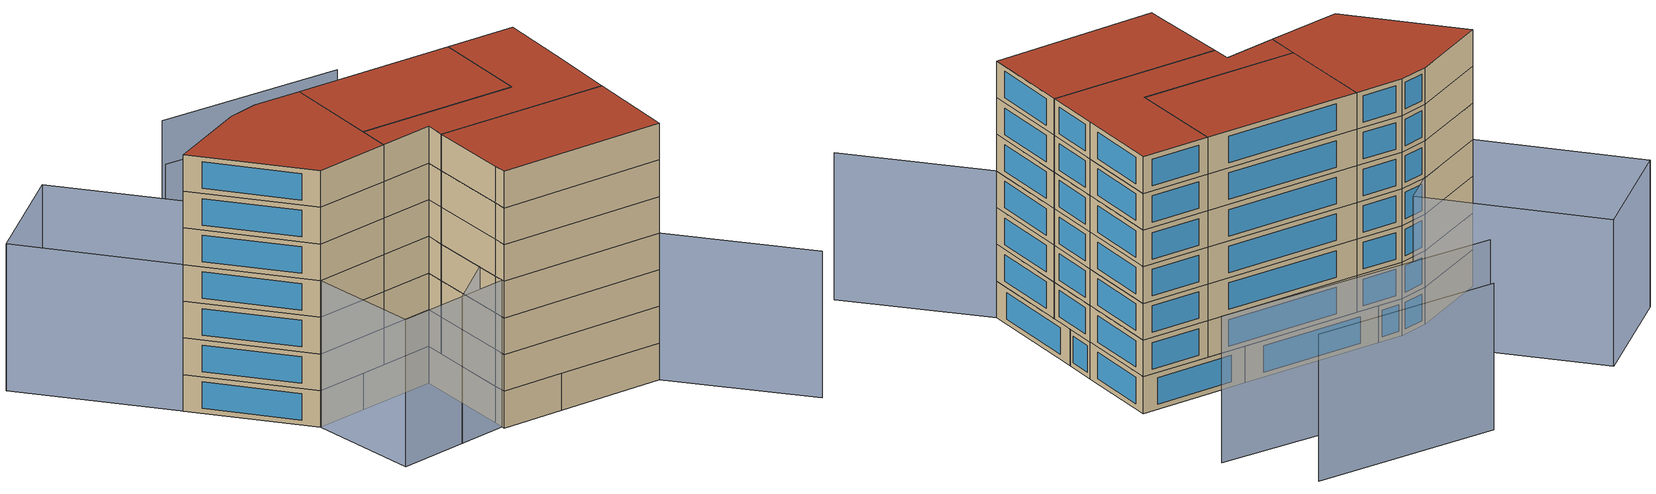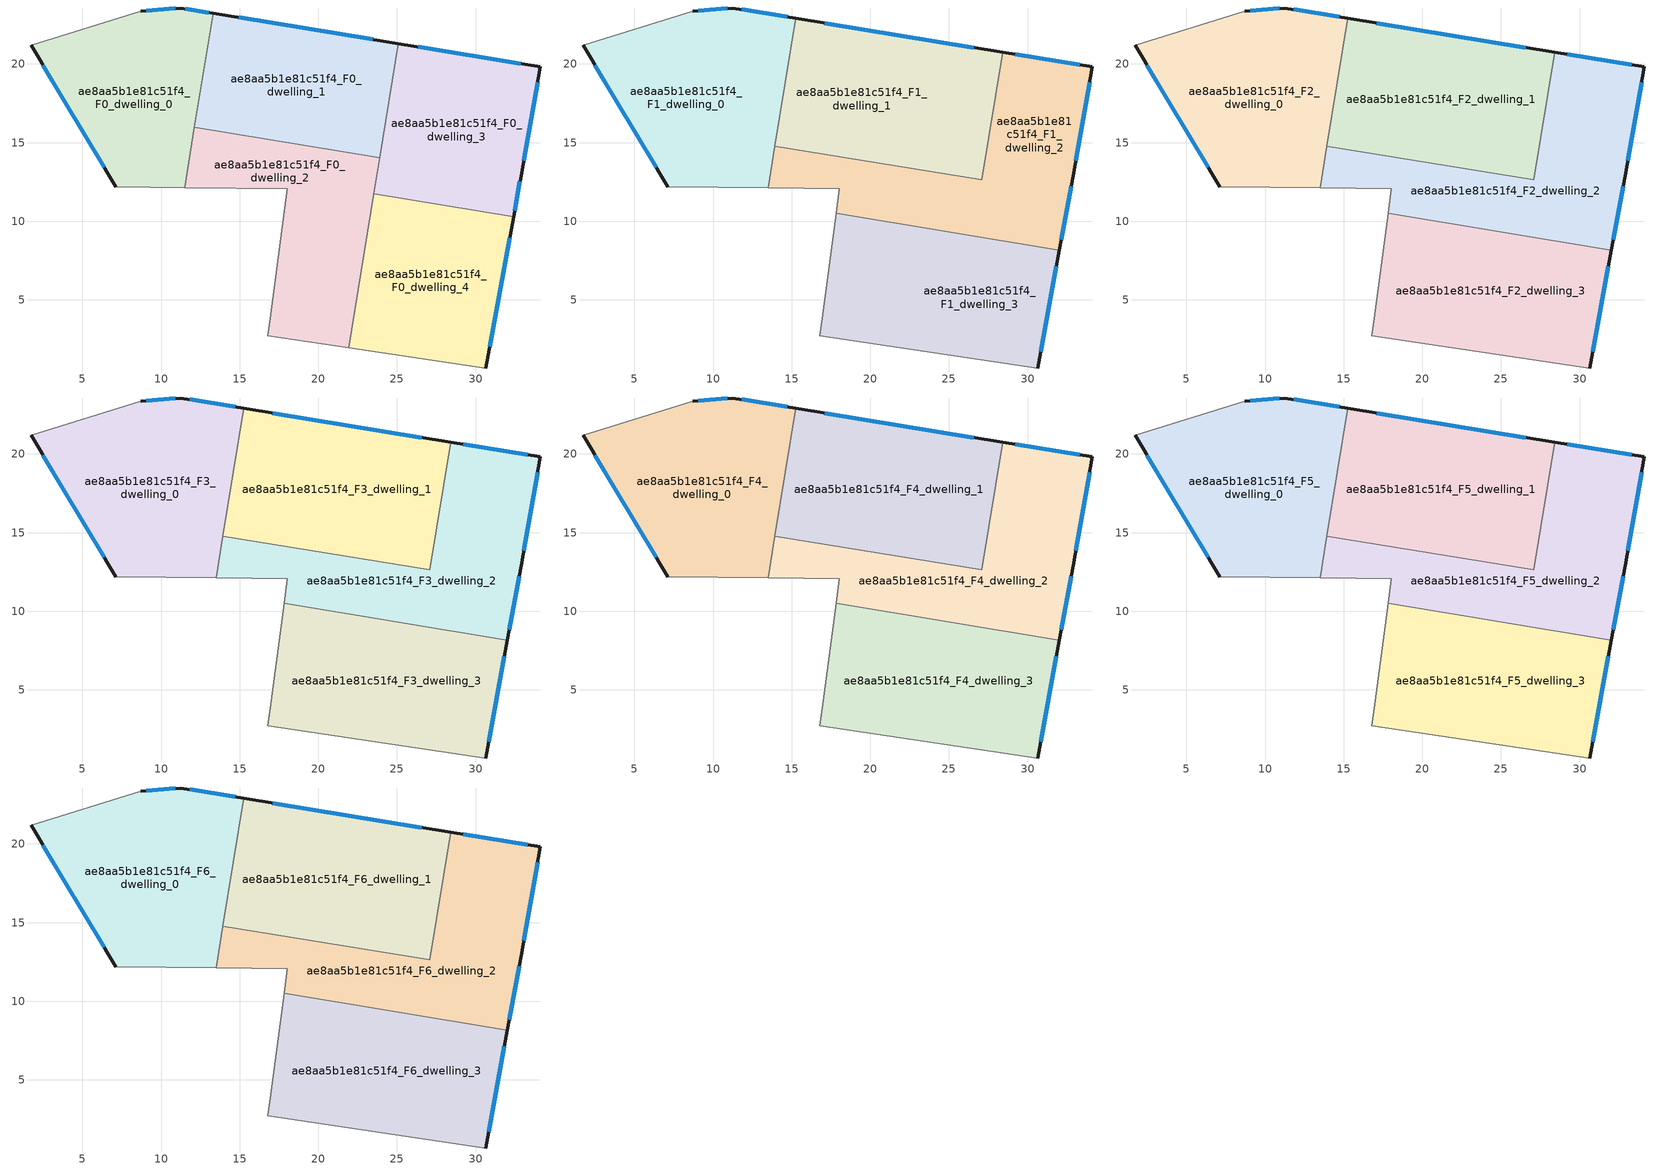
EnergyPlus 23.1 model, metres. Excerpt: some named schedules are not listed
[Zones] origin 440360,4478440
ae8aa5b1e81c51f4_F0_dwelling_0
 floor ground (EU_floor_Construction): 13.31,23.22 11.49,12.14 7.13,12.19 1.75,21.18 8.7,23.35 11.26,23.56 z0
 wall outside (EU_wall_Construction): 1.75,21.18 7.13,12.19 / 13.31,23.22 11.26,23.56 8.7,23.35 z0:3
 wall adiabatic (EU_wall_Construction): 7.13,12.19 11.49,12.14 / 8.7,23.35 1.75,21.18 z0:3
 wall to ae8aa5b1e81c51f4_F0_dwelling_1 (EU_wall_Construction): 12.12,15.97 13.31,23.22 z0:3
 wall to ae8aa5b1e81c51f4_F0_dwelling_2 (EU_wall_Construction): 11.49,12.14 12.12,15.97 z0:3
 window (EU_Window_Construction): 2.49,19.93 6.38,13.44 / 10.91,23.53 9.06,23.38 / 13.02,23.27 11.55,23.51 z0.42:2.58
ae8aa5b1e81c51f4_F0_dwelling_1
 floor ground (EU_floor_Construction): 25.09,21.29 23.9,14.04 12.12,15.97 13.31,23.22 z0
 wall outside (EU_wall_Construction): 25.09,21.29 13.31,23.22 z0:3
 wall to ae8aa5b1e81c51f4_F0_dwelling_2 (EU_wall_Construction): 12.12,15.97 23.9,14.04 z0:3
 wall to ae8aa5b1e81c51f4_F0_dwelling_3 (EU_wall_Construction): 23.9,14.04 25.09,21.29 z0:3
 window (EU_Window_Construction): 23.46,21.56 14.94,22.96 z0.42:2.58
 ceiling adiabatic (EU_roof_Construction): 23.9,14.04 25.09,21.29 15.26,22.9 14.07,15.65 z3
ae8aa5b1e81c51f4_F0_dwelling_2
 floor ground (EU_floor_Construction): 23.9,14.04 21.92,1.97 16.78,2.73 16.93,3.82 18.04,12.07 11.49,12.14 12.12,15.97 z0
 wall adiabatic (EU_wall_Construction): 11.49,12.14 18.04,12.07 16.93,3.82 16.78,2.73 21.92,1.97 z0:3
 wall to ae8aa5b1e81c51f4_F0_dwelling_4 (EU_wall_Construction): 21.92,1.97 23.53,11.75 z0:3
 wall to ae8aa5b1e81c51f4_F0_dwelling_3 (EU_wall_Construction): 23.53,11.75 23.9,14.04 z0:3
 ceiling adiabatic (EU_roof_Construction): 23.76,13.17 23.9,14.04 14.07,15.65 13.93,14.78 z3
ae8aa5b1e81c51f4_F0_dwelling_3
 floor ground (EU_floor_Construction): 34.11,19.81 32.89,12.9 32.41,10.29 23.53,11.75 25.09,21.29 z0
 wall outside (EU_wall_Construction): 32.41,10.29 32.89,12.9 34.11,19.81 25.09,21.29 z0:3
 wall to ae8aa5b1e81c51f4_F0_dwelling_4 (EU_wall_Construction): 23.53,11.75 32.41,10.29 z0:3
 window (EU_Window_Construction): 33.06,13.86 33.94,18.85 / 32.48,10.66 32.82,12.53 / 32.86,20.02 26.34,21.09 z0.42:2.58
ae8aa5b1e81c51f4_F0_dwelling_4
 floor ground (EU_floor_Construction): 32.41,10.29 30.65,0.67 21.92,1.97 23.53,11.75 z0
 wall outside (EU_wall_Construction): 30.65,0.67 32.41,10.29 z0:3
 wall adiabatic (EU_wall_Construction): 21.92,1.97 30.65,0.67 z0:3
 window (EU_Window_Construction): 30.9,2.01 32.17,8.96 z0.42:2.58
ae8aa5b1e81c51f4_F1_dwelling_0
 floor to ae8aa5b1e81c51f4_F0_dwelling_0 (EU_floor_Construction): 13.31,23.22 11.49,12.14 7.13,12.19 1.75,21.18 8.7,23.35 11.26,23.56 z3
 floor to ae8aa5b1e81c51f4_F0_dwelling_1 (EU_floor_Construction): 15.26,22.9 14.07,15.65 12.12,15.97 13.31,23.22 z3
 floor to ae8aa5b1e81c51f4_F0_dwelling_2 (EU_floor_Construction): 14.07,15.65 13.49,12.12 11.49,12.14 12.12,15.97 z3
 wall outside (EU_wall_Construction): 1.75,21.18 7.13,12.19 / 15.26,22.9 11.26,23.56 8.7,23.35 z3:6
 wall adiabatic (EU_wall_Construction): 7.13,12.19 13.49,12.12 / 8.7,23.35 1.75,21.18 z3:6
 wall to ae8aa5b1e81c51f4_F1_dwelling_1 (EU_wall_Construction): 13.93,14.78 15.26,22.9 z3:6
 wall to ae8aa5b1e81c51f4_F1_dwelling_2 (EU_wall_Construction): 13.49,12.12 13.93,14.78 z3:6
 window (EU_Window_Construction): 2.49,19.93 6.38,13.44 / 10.91,23.53 9.06,23.38 / 14.71,22.99 11.82,23.47 z3.42:5.58
ae8aa5b1e81c51f4_F1_dwelling_1
 floor to ae8aa5b1e81c51f4_F0_dwelling_3 (EU_floor_Construction): 28.41,20.75 27.08,12.62 23.76,13.17 25.09,21.29 z3
 floor adiabatic (EU_floor_Construction): 28.41,20.75 25.09,21.29 23.76,13.17 27.08,12.62 13.93,14.78 15.26,22.9 z3
 wall outside (EU_wall_Construction): 28.41,20.75 15.26,22.9 z3:6
 wall to ae8aa5b1e81c51f4_F1_dwelling_2 (EU_wall_Construction): 13.93,14.78 27.08,12.62 28.41,20.75 z3:6
 window (EU_Window_Construction): 26.59,21.05 17.09,22.6 z3.42:5.58
ae8aa5b1e81c51f4_F1_dwelling_2
 floor to ae8aa5b1e81c51f4_F0_dwelling_3 (EU_floor_Construction): 34.11,19.81 32.89,12.9 32.41,10.29 23.53,11.75 23.76,13.17 27.08,12.62 28.41,20.75 z3
 floor to ae8aa5b1e81c51f4_F0_dwelling_2 (EU_floor_Construction): 23.76,13.17 23.18,9.62 17.83,10.49 18.04,12.07 13.49,12.12 13.93,14.78 z3
 floor to ae8aa5b1e81c51f4_F0_dwelling_4 (EU_floor_Construction): 32.41,10.29 32.02,8.17 23.18,9.62 23.53,11.75 z3
 wall outside (EU_wall_Construction): 32.02,8.17 32.89,12.9 34.11,19.81 28.41,20.75 z3:6
 wall to ae8aa5b1e81c51f4_F1_dwelling_3 (EU_wall_Construction): 17.83,10.49 32.02,8.17 z3:6
 wall adiabatic (EU_wall_Construction): 13.49,12.12 18.04,12.07 17.83,10.49 z3:6
 window (EU_Window_Construction): 33.32,19.94 29.2,20.62 / 33.06,13.86 33.94,18.85 / 32.14,8.82 32.77,12.24 z3.42:5.58
ae8aa5b1e81c51f4_F1_dwelling_3
 floor to ae8aa5b1e81c51f4_F0_dwelling_2 (EU_floor_Construction): 23.18,9.62 21.92,1.97 16.78,2.73 16.93,3.82 17.83,10.49 z3
 floor to ae8aa5b1e81c51f4_F0_dwelling_4 (EU_floor_Construction): 32.02,8.17 30.65,0.67 21.92,1.97 23.18,9.62 z3
 wall outside (EU_wall_Construction): 30.65,0.67 32.02,8.17 z3:6
 wall adiabatic (EU_wall_Construction): 17.83,10.49 16.93,3.82 16.78,2.73 30.65,0.67 z3:6
 window (EU_Window_Construction): 30.84,1.71 31.83,7.13 z3.42:5.58
ae8aa5b1e81c51f4_F2_dwelling_0
 floor to ae8aa5b1e81c51f4_F1_dwelling_0 (EU_floor_Construction): 15.26,22.9 13.49,12.12 7.13,12.19 1.75,21.18 8.7,23.35 11.26,23.56 z6
 wall outside (EU_wall_Construction): 1.75,21.18 7.13,12.19 / 15.26,22.9 11.26,23.56 8.7,23.35 z6:9
 wall adiabatic (EU_wall_Construction): 7.13,12.19 13.49,12.12 / 8.7,23.35 1.75,21.18 z6:9
 wall to ae8aa5b1e81c51f4_F2_dwelling_1 (EU_wall_Construction): 13.93,14.78 15.26,22.9 z6:9
 wall to ae8aa5b1e81c51f4_F2_dwelling_2 (EU_wall_Construction): 13.49,12.12 13.93,14.78 z6:9
 window (EU_Window_Construction): 2.49,19.93 6.38,13.44 / 10.91,23.53 9.06,23.38 / 14.71,22.99 11.82,23.47 z6.42:8.58
ae8aa5b1e81c51f4_F2_dwelling_1
 floor to ae8aa5b1e81c51f4_F1_dwelling_1 (EU_floor_Construction): 28.41,20.75 27.08,12.62 13.93,14.78 15.26,22.9 z6
 wall outside (EU_wall_Construction): 28.41,20.75 15.26,22.9 z6:9
 wall to ae8aa5b1e81c51f4_F2_dwelling_2 (EU_wall_Construction): 13.93,14.78 27.08,12.62 28.41,20.75 z6:9
 window (EU_Window_Construction): 26.59,21.05 17.09,22.6 z6.42:8.58
ae8aa5b1e81c51f4_F2_dwelling_2
 floor to ae8aa5b1e81c51f4_F1_dwelling_2 (EU_floor_Construction): 34.11,19.81 32.89,12.9 32.02,8.17 17.83,10.49 18.04,12.07 13.49,12.12 13.93,14.78 27.08,12.62 28.41,20.75 z6
 wall outside (EU_wall_Construction): 32.02,8.17 32.89,12.9 34.11,19.81 28.41,20.75 z6:9
 wall to ae8aa5b1e81c51f4_F2_dwelling_3 (EU_wall_Construction): 17.83,10.49 32.02,8.17 z6:9
 wall adiabatic (EU_wall_Construction): 13.49,12.12 18.04,12.07 17.83,10.49 z6:9
 window (EU_Window_Construction): 33.32,19.94 29.2,20.62 / 33.06,13.86 33.94,18.85 / 32.14,8.82 32.77,12.24 z6.42:8.58
ae8aa5b1e81c51f4_F2_dwelling_3
 floor to ae8aa5b1e81c51f4_F1_dwelling_3 (EU_floor_Construction): 32.02,8.17 30.65,0.67 16.78,2.73 16.93,3.82 17.83,10.49 z6
 wall outside (EU_wall_Construction): 30.65,0.67 32.02,8.17 z6:9
 wall adiabatic (EU_wall_Construction): 17.83,10.49 16.93,3.82 16.78,2.73 30.65,0.67 z6:9
 window (EU_Window_Construction): 30.84,1.71 31.83,7.13 z6.42:8.58
ae8aa5b1e81c51f4_F3_dwelling_0
 floor to ae8aa5b1e81c51f4_F2_dwelling_0 (EU_floor_Construction): 15.26,22.9 13.49,12.12 7.13,12.19 1.75,21.18 8.7,23.35 11.26,23.56 z9
 wall outside (EU_wall_Construction): 1.75,21.18 7.13,12.19 / 15.26,22.9 11.26,23.56 8.7,23.35 z9:12
 wall adiabatic (EU_wall_Construction): 7.13,12.19 13.49,12.12 / 8.7,23.35 1.75,21.18 z9:12
 wall to ae8aa5b1e81c51f4_F3_dwelling_1 (EU_wall_Construction): 13.93,14.78 15.26,22.9 z9:12
 wall to ae8aa5b1e81c51f4_F3_dwelling_2 (EU_wall_Construction): 13.49,12.12 13.93,14.78 z9:12
 window (EU_Window_Construction): 2.49,19.93 6.38,13.44 / 10.91,23.53 9.06,23.38 / 14.71,22.99 11.82,23.47 z9.42:11.58
ae8aa5b1e81c51f4_F3_dwelling_1
 floor to ae8aa5b1e81c51f4_F2_dwelling_1 (EU_floor_Construction): 28.41,20.75 27.08,12.62 13.93,14.78 15.26,22.9 z9
 wall outside (EU_wall_Construction): 28.41,20.75 15.26,22.9 z9:12
 wall to ae8aa5b1e81c51f4_F3_dwelling_2 (EU_wall_Construction): 13.93,14.78 27.08,12.62 28.41,20.75 z9:12
 window (EU_Window_Construction): 26.59,21.05 17.09,22.6 z9.42:11.58
ae8aa5b1e81c51f4_F3_dwelling_2
 floor to ae8aa5b1e81c51f4_F2_dwelling_2 (EU_floor_Construction): 34.11,19.81 32.89,12.9 32.02,8.17 17.83,10.49 18.04,12.07 13.49,12.12 13.93,14.78 27.08,12.62 28.41,20.75 z9
 wall outside (EU_wall_Construction): 32.02,8.17 32.89,12.9 34.11,19.81 28.41,20.75 z9:12
 wall to ae8aa5b1e81c51f4_F3_dwelling_3 (EU_wall_Construction): 17.83,10.49 32.02,8.17 z9:12
 wall adiabatic (EU_wall_Construction): 13.49,12.12 18.04,12.07 17.83,10.49 z9:12
 window (EU_Window_Construction): 33.32,19.94 29.2,20.62 / 33.06,13.86 33.94,18.85 / 32.14,8.82 32.77,12.24 z9.42:11.58
ae8aa5b1e81c51f4_F3_dwelling_3
 floor to ae8aa5b1e81c51f4_F2_dwelling_3 (EU_floor_Construction): 32.02,8.17 30.65,0.67 16.78,2.73 16.93,3.82 17.83,10.49 z9
 wall outside (EU_wall_Construction): 30.65,0.67 32.02,8.17 z9:12
 wall adiabatic (EU_wall_Construction): 17.83,10.49 16.93,3.82 16.78,2.73 30.65,0.67 z9:12
 window (EU_Window_Construction): 30.84,1.71 31.83,7.13 z9.42:11.58
ae8aa5b1e81c51f4_F4_dwelling_0
 floor to ae8aa5b1e81c51f4_F3_dwelling_0 (EU_floor_Construction): 15.26,22.9 13.49,12.12 7.13,12.19 1.75,21.18 8.7,23.35 11.26,23.56 z12
 wall outside (EU_wall_Construction): 1.75,21.18 7.13,12.19 / 15.26,22.9 11.26,23.56 8.7,23.35 z12:15
 wall adiabatic (EU_wall_Construction): 7.13,12.19 13.49,12.12 / 8.7,23.35 1.75,21.18 z12:15
 wall to ae8aa5b1e81c51f4_F4_dwelling_1 (EU_wall_Construction): 13.93,14.78 15.26,22.9 z12:15
 wall to ae8aa5b1e81c51f4_F4_dwelling_2 (EU_wall_Construction): 13.49,12.12 13.93,14.78 z12:15
 window (EU_Window_Construction): 2.49,19.93 6.38,13.44 / 10.91,23.53 9.06,23.38 / 14.71,22.99 11.82,23.47 z12.42:14.58
ae8aa5b1e81c51f4_F4_dwelling_1
 floor to ae8aa5b1e81c51f4_F3_dwelling_1 (EU_floor_Construction): 28.41,20.75 27.08,12.62 13.93,14.78 15.26,22.9 z12
 wall outside (EU_wall_Construction): 28.41,20.75 15.26,22.9 z12:15
 wall to ae8aa5b1e81c51f4_F4_dwelling_2 (EU_wall_Construction): 13.93,14.78 27.08,12.62 28.41,20.75 z12:15
 window (EU_Window_Construction): 26.59,21.05 17.09,22.6 z12.42:14.58
ae8aa5b1e81c51f4_F4_dwelling_2
 floor to ae8aa5b1e81c51f4_F3_dwelling_2 (EU_floor_Construction): 34.11,19.81 32.89,12.9 32.02,8.17 17.83,10.49 18.04,12.07 13.49,12.12 13.93,14.78 27.08,12.62 28.41,20.75 z12
 wall outside (EU_wall_Construction): 32.02,8.17 32.89,12.9 34.11,19.81 28.41,20.75 z12:15
 wall to ae8aa5b1e81c51f4_F4_dwelling_3 (EU_wall_Construction): 17.83,10.49 32.02,8.17 z12:15
 wall adiabatic (EU_wall_Construction): 13.49,12.12 18.04,12.07 17.83,10.49 z12:15
 window (EU_Window_Construction): 33.32,19.94 29.2,20.62 / 33.06,13.86 33.94,18.85 / 32.14,8.82 32.77,12.24 z12.42:14.58
ae8aa5b1e81c51f4_F4_dwelling_3
 floor to ae8aa5b1e81c51f4_F3_dwelling_3 (EU_floor_Construction): 32.02,8.17 30.65,0.67 16.78,2.73 16.93,3.82 17.83,10.49 z12
 wall outside (EU_wall_Construction): 30.65,0.67 32.02,8.17 z12:15
 wall adiabatic (EU_wall_Construction): 17.83,10.49 16.93,3.82 16.78,2.73 30.65,0.67 z12:15
 window (EU_Window_Construction): 30.84,1.71 31.83,7.13 z12.42:14.58
ae8aa5b1e81c51f4_F5_dwelling_0
 floor to ae8aa5b1e81c51f4_F4_dwelling_0 (EU_floor_Construction): 15.26,22.9 13.49,12.12 7.13,12.19 1.75,21.18 8.7,23.35 11.26,23.56 z15
 wall outside (EU_wall_Construction): 1.75,21.18 7.13,12.19 / 15.26,22.9 11.26,23.56 8.7,23.35 z15:18
 wall adiabatic (EU_wall_Construction): 7.13,12.19 13.49,12.12 / 8.7,23.35 1.75,21.18 z15:18
 wall to ae8aa5b1e81c51f4_F5_dwelling_1 (EU_wall_Construction): 13.93,14.78 15.26,22.9 z15:18
 wall to ae8aa5b1e81c51f4_F5_dwelling_2 (EU_wall_Construction): 13.49,12.12 13.93,14.78 z15:18
 window (EU_Window_Construction): 2.49,19.93 6.38,13.44 / 10.91,23.53 9.06,23.38 / 14.71,22.99 11.82,23.47 z15.42:17.58
ae8aa5b1e81c51f4_F5_dwelling_1
 floor to ae8aa5b1e81c51f4_F4_dwelling_1 (EU_floor_Construction): 28.41,20.75 27.08,12.62 13.93,14.78 15.26,22.9 z15
 wall outside (EU_wall_Construction): 28.41,20.75 15.26,22.9 z15:18
 wall to ae8aa5b1e81c51f4_F5_dwelling_2 (EU_wall_Construction): 13.93,14.78 27.08,12.62 28.41,20.75 z15:18
 window (EU_Window_Construction): 26.59,21.05 17.09,22.6 z15.42:17.58
ae8aa5b1e81c51f4_F5_dwelling_2
 floor to ae8aa5b1e81c51f4_F4_dwelling_2 (EU_floor_Construction): 34.11,19.81 32.89,12.9 32.02,8.17 17.83,10.49 18.04,12.07 13.49,12.12 13.93,14.78 27.08,12.62 28.41,20.75 z15
 wall outside (EU_wall_Construction): 32.02,8.17 32.89,12.9 34.11,19.81 28.41,20.75 z15:18
 wall to ae8aa5b1e81c51f4_F5_dwelling_3 (EU_wall_Construction): 17.83,10.49 32.02,8.17 z15:18
 wall adiabatic (EU_wall_Construction): 13.49,12.12 18.04,12.07 17.83,10.49 z15:18
 window (EU_Window_Construction): 33.32,19.94 29.2,20.62 / 33.06,13.86 33.94,18.85 / 32.14,8.82 32.77,12.24 z15.42:17.58
ae8aa5b1e81c51f4_F5_dwelling_3
 floor to ae8aa5b1e81c51f4_F4_dwelling_3 (EU_floor_Construction): 32.02,8.17 30.65,0.67 16.78,2.73 16.93,3.82 17.83,10.49 z15
 wall outside (EU_wall_Construction): 30.65,0.67 32.02,8.17 z15:18
 wall adiabatic (EU_wall_Construction): 17.83,10.49 16.93,3.82 16.78,2.73 30.65,0.67 z15:18
 window (EU_Window_Construction): 30.84,1.71 31.83,7.13 z15.42:17.58
ae8aa5b1e81c51f4_F6_dwelling_0
 floor to ae8aa5b1e81c51f4_F5_dwelling_0 (EU_floor_Construction): 15.26,22.9 13.49,12.12 7.13,12.19 1.75,21.18 8.7,23.35 11.26,23.56 z18
 wall outside (EU_wall_Construction): 1.75,21.18 7.13,12.19 / 15.26,22.9 11.26,23.56 8.7,23.35 z18:21
 wall adiabatic (EU_wall_Construction): 7.13,12.19 13.49,12.12 / 8.7,23.35 1.75,21.18 z18:21
 wall to ae8aa5b1e81c51f4_F6_dwelling_1 (EU_wall_Construction): 13.93,14.78 15.26,22.9 z18:21
 wall to ae8aa5b1e81c51f4_F6_dwelling_2 (EU_wall_Construction): 13.49,12.12 13.93,14.78 z18:21
 window (EU_Window_Construction): 2.49,19.93 6.38,13.44 / 10.91,23.53 9.06,23.38 / 14.71,22.99 11.82,23.47 z18.42:20.58
 roof outside (EU_roof_Construction): 13.49,12.12 15.26,22.9 11.26,23.56 8.7,23.35 1.75,21.18 7.13,12.19 z21
ae8aa5b1e81c51f4_F6_dwelling_1
 floor to ae8aa5b1e81c51f4_F5_dwelling_1 (EU_floor_Construction): 28.41,20.75 27.08,12.62 13.93,14.78 15.26,22.9 z18
 wall outside (EU_wall_Construction): 28.41,20.75 15.26,22.9 z18:21
 wall to ae8aa5b1e81c51f4_F6_dwelling_2 (EU_wall_Construction): 13.93,14.78 27.08,12.62 28.41,20.75 z18:21
 window (EU_Window_Construction): 26.59,21.05 17.09,22.6 z18.42:20.58
 roof outside (EU_roof_Construction): 27.08,12.62 28.41,20.75 15.26,22.9 13.93,14.78 z21
ae8aa5b1e81c51f4_F6_dwelling_2
 floor to ae8aa5b1e81c51f4_F5_dwelling_2 (EU_floor_Construction): 34.11,19.81 32.89,12.9 32.02,8.17 17.83,10.49 18.04,12.07 13.49,12.12 13.93,14.78 27.08,12.62 28.41,20.75 z18
 wall outside (EU_wall_Construction): 32.02,8.17 32.89,12.9 34.11,19.81 28.41,20.75 z18:21
 wall to ae8aa5b1e81c51f4_F6_dwelling_3 (EU_wall_Construction): 17.83,10.49 32.02,8.17 z18:21
 wall adiabatic (EU_wall_Construction): 13.49,12.12 18.04,12.07 17.83,10.49 z18:21
 window (EU_Window_Construction): 33.32,19.94 29.2,20.62 / 33.06,13.86 33.94,18.85 / 32.14,8.82 32.77,12.24 z18.42:20.58
 roof outside (EU_roof_Construction): 32.02,8.17 32.89,12.9 34.11,19.81 28.41,20.75 27.08,12.62 13.93,14.78 13.49,12.12 18.04,12.07 17.83,10.49 z21
ae8aa5b1e81c51f4_F6_dwelling_3
 floor to ae8aa5b1e81c51f4_F5_dwelling_3 (EU_floor_Construction): 32.02,8.17 30.65,0.67 16.78,2.73 16.93,3.82 17.83,10.49 z18
 wall outside (EU_wall_Construction): 30.65,0.67 32.02,8.17 z18:21
 wall adiabatic (EU_wall_Construction): 17.83,10.49 16.93,3.82 16.78,2.73 30.65,0.67 z18:21
 window (EU_Window_Construction): 30.84,1.71 31.83,7.13 z18.42:20.58
 roof outside (EU_roof_Construction): 30.65,0.67 32.02,8.17 17.83,10.49 16.93,3.82 16.78,2.73 z21
shading: 12.76,3.02 24.66,10.37 / 24.66,10.37 37.15,-9.85 / 35.75,29.84 12.56,34.26 / 32.75,36.99 17.45,39.73 / 7.13,12.19 18.04,12.07 / 18.04,12.07 17.94,2.96 / 17.94,2.96 7.03,3.08 / 7.03,3.08 7.13,12.19 / 3.66,38.12 11.53,25.05 / 11.53,25.05 2.63,19.69 / 2.63,19.69 -5.24,32.76 / -5.24,32.76 3.66,38.12 z0:12
[Building]
EU S2 Campaign: North Axis=0; Terrain=City; Solar Distribution=FullExterior
[Site:Location]
Madrid: Latitude=40.5; Longitude=-3.5; Time Zone=1; Elevation=609
[SizingPeriod:WeatherFileDays]
AnnualSizingPeriod: Begin Month=1; Begin Day of Month=1; End Month=12; End Day of Month=31; Day of Week for Start Day=Monday; Use Weather File Daylight Saving Period=No; Use Weather File Rain and Snow Indicators=No
[MATERIAL]
EU_InternalMass_Material: Roughness=MediumRough; Thickness=0.1; Conductivity=1; Density=1800; Specific Heat=900; Thermal Absorptance=0.9; Solar Absorptance=0.7; Visible Absorptance=0.7
[MATERIAL:NOMASS] Roughness=MediumRough; Thermal Absorptance=0.9; Solar Absorptance=0.7; Visible Absorptance=0.7
Name | Thermal Resistance
EU_wall_NoMass | 1.60022
EU_roof_NoMass | 1.57597
EU_floor_NoMass | 0.470652
[WINDOWMATERIAL:SIMPLEGLAZINGSYSTEM]
EU_Window_SimpleGlazing: UFactor=3.28802; Solar Heat Gain Coefficient=0.85; Visible Transmittance=0.85
[CONSTRUCTION]
EU_wall_Construction: EU_wall_NoMass
EU_roof_Construction: EU_roof_NoMass
EU_floor_Construction: EU_floor_NoMass
EU_InternalMass_Construction: EU_InternalMass_Material
EU_Window_Construction: EU_Window_SimpleGlazing
[ZONE] Type=1; Multiplier=1; Ceiling Height=autocalculate; Floor Area=autocalculate; Part of Total Floor Area=Yes
Name | Volume
ae8aa5b1e81c51f4_F0_dwelling_0; ae8aa5b1e81c51f4_F0_dwelling_2 | 263.249
ae8aa5b1e81c51f4_F1_dwelling_0; ae8aa5b1e81c51f4_F2_dwelling_0; ae8aa5b1e81c51f4_F3_dwelling_0; ae8aa5b1e81c51f4_F4_dwelling_0; ae8aa5b1e81c51f4_F5_dwelling_0; ae8aa5b1e81c51f4_F6_dwelling_0 | 329.068
ae8aa5b1e81c51f4_F0_dwelling_1 | 263.264
ae8aa5b1e81c51f4_F1_dwelling_1; ae8aa5b1e81c51f4_F2_dwelling_1; ae8aa5b1e81c51f4_F3_dwelling_1; ae8aa5b1e81c51f4_F4_dwelling_1; ae8aa5b1e81c51f4_F5_dwelling_1; ae8aa5b1e81c51f4_F6_dwelling_1 | 329.038
ae8aa5b1e81c51f4_F1_dwelling_2; ae8aa5b1e81c51f4_F2_dwelling_2; ae8aa5b1e81c51f4_F3_dwelling_2; ae8aa5b1e81c51f4_F4_dwelling_2; ae8aa5b1e81c51f4_F5_dwelling_2; ae8aa5b1e81c51f4_F6_dwelling_2; ae8aa5b1e81c51f4_F1_dwelling_3; ae8aa5b1e81c51f4_F2_dwelling_3; ae8aa5b1e81c51f4_F3_dwelling_3; ae8aa5b1e81c51f4_F4_dwelling_3; ae8aa5b1e81c51f4_F5_dwelling_3; ae8aa5b1e81c51f4_F6_dwelling_3 | 329.06
ae8aa5b1e81c51f4_F0_dwelling_3 | 263.243
ae8aa5b1e81c51f4_F0_dwelling_4 | 263.252
[INTERNALMASS] Construction=EU_InternalMass_Construction
Name | Zone or ZoneList | Surface Area
ae8aa5b1e81c51f4_F0_dwelling_0_EU_InternalMass | ae8aa5b1e81c51f4_F0_dwelling_0 | 87.7496
ae8aa5b1e81c51f4_F0_dwelling_1_EU_InternalMass | ae8aa5b1e81c51f4_F0_dwelling_1 | 87.7497
ae8aa5b1e81c51f4_F0_dwelling_2_EU_InternalMass | ae8aa5b1e81c51f4_F0_dwelling_2 | 87.7488
ae8aa5b1e81c51f4_F0_dwelling_3_EU_InternalMass | ae8aa5b1e81c51f4_F0_dwelling_3 | 87.7449
ae8aa5b1e81c51f4_F0_dwelling_4_EU_InternalMass | ae8aa5b1e81c51f4_F0_dwelling_4 | 87.7491
ae8aa5b1e81c51f4_F1_dwelling_0_EU_InternalMass | ae8aa5b1e81c51f4_F1_dwelling_0 | 109.689
ae8aa5b1e81c51f4_F1_dwelling_1_EU_InternalMass | ae8aa5b1e81c51f4_F1_dwelling_1 | 109.682
ae8aa5b1e81c51f4_F1_dwelling_2_EU_InternalMass | ae8aa5b1e81c51f4_F1_dwelling_2 | 109.687
ae8aa5b1e81c51f4_F1_dwelling_3_EU_InternalMass | ae8aa5b1e81c51f4_F1_dwelling_3 | 109.687
ae8aa5b1e81c51f4_F2_dwelling_0_EU_InternalMass | ae8aa5b1e81c51f4_F2_dwelling_0 | 109.689
ae8aa5b1e81c51f4_F2_dwelling_1_EU_InternalMass | ae8aa5b1e81c51f4_F2_dwelling_1 | 109.682
ae8aa5b1e81c51f4_F2_dwelling_2_EU_InternalMass | ae8aa5b1e81c51f4_F2_dwelling_2 | 109.687
ae8aa5b1e81c51f4_F2_dwelling_3_EU_InternalMass | ae8aa5b1e81c51f4_F2_dwelling_3 | 109.687
ae8aa5b1e81c51f4_F3_dwelling_0_EU_InternalMass | ae8aa5b1e81c51f4_F3_dwelling_0 | 109.689
ae8aa5b1e81c51f4_F3_dwelling_1_EU_InternalMass | ae8aa5b1e81c51f4_F3_dwelling_1 | 109.682
ae8aa5b1e81c51f4_F3_dwelling_2_EU_InternalMass | ae8aa5b1e81c51f4_F3_dwelling_2 | 109.687
ae8aa5b1e81c51f4_F3_dwelling_3_EU_InternalMass | ae8aa5b1e81c51f4_F3_dwelling_3 | 109.687
ae8aa5b1e81c51f4_F4_dwelling_0_EU_InternalMass | ae8aa5b1e81c51f4_F4_dwelling_0 | 109.689
ae8aa5b1e81c51f4_F4_dwelling_1_EU_InternalMass | ae8aa5b1e81c51f4_F4_dwelling_1 | 109.682
ae8aa5b1e81c51f4_F4_dwelling_2_EU_InternalMass | ae8aa5b1e81c51f4_F4_dwelling_2 | 109.687
ae8aa5b1e81c51f4_F4_dwelling_3_EU_InternalMass | ae8aa5b1e81c51f4_F4_dwelling_3 | 109.687
ae8aa5b1e81c51f4_F5_dwelling_0_EU_InternalMass | ae8aa5b1e81c51f4_F5_dwelling_0 | 109.689
ae8aa5b1e81c51f4_F5_dwelling_1_EU_InternalMass | ae8aa5b1e81c51f4_F5_dwelling_1 | 109.682
ae8aa5b1e81c51f4_F5_dwelling_2_EU_InternalMass | ae8aa5b1e81c51f4_F5_dwelling_2 | 109.687
ae8aa5b1e81c51f4_F5_dwelling_3_EU_InternalMass | ae8aa5b1e81c51f4_F5_dwelling_3 | 109.687
ae8aa5b1e81c51f4_F6_dwelling_0_EU_InternalMass | ae8aa5b1e81c51f4_F6_dwelling_0 | 109.689
ae8aa5b1e81c51f4_F6_dwelling_1_EU_InternalMass | ae8aa5b1e81c51f4_F6_dwelling_1 | 109.682
ae8aa5b1e81c51f4_F6_dwelling_2_EU_InternalMass | ae8aa5b1e81c51f4_F6_dwelling_2 | 109.687
ae8aa5b1e81c51f4_F6_dwelling_3_EU_InternalMass | ae8aa5b1e81c51f4_F6_dwelling_3 | 109.687
[OTHEREQUIPMENT] Fuel Type=Electricity; Design Level Calculation Method=Watts/Area; Power per Zone Floor Area=1; Fraction Latent=0; Fraction Radiant=0; Fraction Lost=0; Carbon Dioxide Generation Rate=0; EndUse Subcategory=EU_Step8_InternalGains
Name | Zone or ZoneList or Space or SpaceList | Schedule
EU_Step8_InternalGain_ae8aa5b1e81c51f4_F0_dwelling_0_f000 | ae8aa5b1e81c51f4_F0_dwelling_0 | EU_Step8_GainSchedule_ae8aa5b1e81c51f4_F0_dwelling_0_f000
EU_Step8_InternalGain_ae8aa5b1e81c51f4_F0_dwelling_1_f000 | ae8aa5b1e81c51f4_F0_dwelling_1 | EU_Step8_GainSchedule_ae8aa5b1e81c51f4_F0_dwelling_1_f000
EU_Step8_InternalGain_ae8aa5b1e81c51f4_F0_dwelling_2_f000 | ae8aa5b1e81c51f4_F0_dwelling_2 | EU_Step8_GainSchedule_ae8aa5b1e81c51f4_F0_dwelling_2_f000
EU_Step8_InternalGain_ae8aa5b1e81c51f4_F0_dwelling_3_f000 | ae8aa5b1e81c51f4_F0_dwelling_3 | EU_Step8_GainSchedule_ae8aa5b1e81c51f4_F0_dwelling_3_f000
EU_Step8_InternalGain_ae8aa5b1e81c51f4_F0_dwelling_4_f000 | ae8aa5b1e81c51f4_F0_dwelling_4 | EU_Step8_GainSchedule_ae8aa5b1e81c51f4_F0_dwelling_4_f000
EU_Step8_InternalGain_ae8aa5b1e81c51f4_F1_dwelling_0_f000 | ae8aa5b1e81c51f4_F1_dwelling_0 | EU_Step8_GainSchedule_ae8aa5b1e81c51f4_F1_dwelling_0_f000
EU_Step8_InternalGain_ae8aa5b1e81c51f4_F1_dwelling_1_f000 | ae8aa5b1e81c51f4_F1_dwelling_1 | EU_Step8_GainSchedule_ae8aa5b1e81c51f4_F1_dwelling_1_f000
EU_Step8_InternalGain_ae8aa5b1e81c51f4_F1_dwelling_2_f000 | ae8aa5b1e81c51f4_F1_dwelling_2 | EU_Step8_GainSchedule_ae8aa5b1e81c51f4_F1_dwelling_2_f000
EU_Step8_InternalGain_ae8aa5b1e81c51f4_F1_dwelling_3_f000 | ae8aa5b1e81c51f4_F1_dwelling_3 | EU_Step8_GainSchedule_ae8aa5b1e81c51f4_F1_dwelling_3_f000
EU_Step8_InternalGain_ae8aa5b1e81c51f4_F2_dwelling_0_f000 | ae8aa5b1e81c51f4_F2_dwelling_0 | EU_Step8_GainSchedule_ae8aa5b1e81c51f4_F2_dwelling_0_f000
EU_Step8_InternalGain_ae8aa5b1e81c51f4_F2_dwelling_1_f000 | ae8aa5b1e81c51f4_F2_dwelling_1 | EU_Step8_GainSchedule_ae8aa5b1e81c51f4_F2_dwelling_1_f000
EU_Step8_InternalGain_ae8aa5b1e81c51f4_F2_dwelling_2_f000 | ae8aa5b1e81c51f4_F2_dwelling_2 | EU_Step8_GainSchedule_ae8aa5b1e81c51f4_F2_dwelling_2_f000
EU_Step8_InternalGain_ae8aa5b1e81c51f4_F2_dwelling_3_f000 | ae8aa5b1e81c51f4_F2_dwelling_3 | EU_Step8_GainSchedule_ae8aa5b1e81c51f4_F2_dwelling_3_f000
EU_Step8_InternalGain_ae8aa5b1e81c51f4_F3_dwelling_0_f000 | ae8aa5b1e81c51f4_F3_dwelling_0 | EU_Step8_GainSchedule_ae8aa5b1e81c51f4_F3_dwelling_0_f000
EU_Step8_InternalGain_ae8aa5b1e81c51f4_F3_dwelling_1_f000 | ae8aa5b1e81c51f4_F3_dwelling_1 | EU_Step8_GainSchedule_ae8aa5b1e81c51f4_F3_dwelling_1_f000
EU_Step8_InternalGain_ae8aa5b1e81c51f4_F3_dwelling_2_f000 | ae8aa5b1e81c51f4_F3_dwelling_2 | EU_Step8_GainSchedule_ae8aa5b1e81c51f4_F3_dwelling_2_f000
EU_Step8_InternalGain_ae8aa5b1e81c51f4_F3_dwelling_3_f000 | ae8aa5b1e81c51f4_F3_dwelling_3 | EU_Step8_GainSchedule_ae8aa5b1e81c51f4_F3_dwelling_3_f000
EU_Step8_InternalGain_ae8aa5b1e81c51f4_F4_dwelling_0_f000 | ae8aa5b1e81c51f4_F4_dwelling_0 | EU_Step8_GainSchedule_ae8aa5b1e81c51f4_F4_dwelling_0_f000
EU_Step8_InternalGain_ae8aa5b1e81c51f4_F4_dwelling_1_f000 | ae8aa5b1e81c51f4_F4_dwelling_1 | EU_Step8_GainSchedule_ae8aa5b1e81c51f4_F4_dwelling_1_f000
EU_Step8_InternalGain_ae8aa5b1e81c51f4_F4_dwelling_2_f000 | ae8aa5b1e81c51f4_F4_dwelling_2 | EU_Step8_GainSchedule_ae8aa5b1e81c51f4_F4_dwelling_2_f000
EU_Step8_InternalGain_ae8aa5b1e81c51f4_F4_dwelling_3_f000 | ae8aa5b1e81c51f4_F4_dwelling_3 | EU_Step8_GainSchedule_ae8aa5b1e81c51f4_F4_dwelling_3_f000
EU_Step8_InternalGain_ae8aa5b1e81c51f4_F5_dwelling_0_f000 | ae8aa5b1e81c51f4_F5_dwelling_0 | EU_Step8_GainSchedule_ae8aa5b1e81c51f4_F5_dwelling_0_f000
EU_Step8_InternalGain_ae8aa5b1e81c51f4_F5_dwelling_1_f000 | ae8aa5b1e81c51f4_F5_dwelling_1 | EU_Step8_GainSchedule_ae8aa5b1e81c51f4_F5_dwelling_1_f000
EU_Step8_InternalGain_ae8aa5b1e81c51f4_F5_dwelling_2_f000 | ae8aa5b1e81c51f4_F5_dwelling_2 | EU_Step8_GainSchedule_ae8aa5b1e81c51f4_F5_dwelling_2_f000
EU_Step8_InternalGain_ae8aa5b1e81c51f4_F5_dwelling_3_f000 | ae8aa5b1e81c51f4_F5_dwelling_3 | EU_Step8_GainSchedule_ae8aa5b1e81c51f4_F5_dwelling_3_f000
EU_Step8_InternalGain_ae8aa5b1e81c51f4_F6_dwelling_0_f000 | ae8aa5b1e81c51f4_F6_dwelling_0 | EU_Step8_GainSchedule_ae8aa5b1e81c51f4_F6_dwelling_0_f000
EU_Step8_InternalGain_ae8aa5b1e81c51f4_F6_dwelling_1_f000 | ae8aa5b1e81c51f4_F6_dwelling_1 | EU_Step8_GainSchedule_ae8aa5b1e81c51f4_F6_dwelling_1_f000
EU_Step8_InternalGain_ae8aa5b1e81c51f4_F6_dwelling_2_f000 | ae8aa5b1e81c51f4_F6_dwelling_2 | EU_Step8_GainSchedule_ae8aa5b1e81c51f4_F6_dwelling_2_f000
EU_Step8_InternalGain_ae8aa5b1e81c51f4_F6_dwelling_3_f000 | ae8aa5b1e81c51f4_F6_dwelling_3 | EU_Step8_GainSchedule_ae8aa5b1e81c51f4_F6_dwelling_3_f000
[ZONEVENTILATION:DESIGNFLOWRATE] Schedule=EU_AlwaysOn; Design Flow Rate Calculation Method=AirChanges/Hour; Air Changes per Hour=0.480704; Ventilation Type=Natural; Fan Pressure Rise=0; Fan Total Efficiency=1; Constant Term Coefficient=1; Temperature Term Coefficient=0; Velocity Term Coefficient=0; Velocity Squared Term Coefficient=0; Minimum Indoor Temperature=-100; Maximum Indoor Temperature=100; Delta Temperature=-100; Minimum Outdoor Temperature=-100; Maximum Outdoor Temperature=100; Maximum Wind Speed=40
Name | Zone or ZoneList or Space or SpaceList
EU_ConstantAir_ae8aa5b1e81c51f4_F0_dwelling_0 | ae8aa5b1e81c51f4_F0_dwelling_0
EU_ConstantAir_ae8aa5b1e81c51f4_F0_dwelling_1 | ae8aa5b1e81c51f4_F0_dwelling_1
EU_ConstantAir_ae8aa5b1e81c51f4_F0_dwelling_2 | ae8aa5b1e81c51f4_F0_dwelling_2
EU_ConstantAir_ae8aa5b1e81c51f4_F0_dwelling_3 | ae8aa5b1e81c51f4_F0_dwelling_3
EU_ConstantAir_ae8aa5b1e81c51f4_F0_dwelling_4 | ae8aa5b1e81c51f4_F0_dwelling_4
EU_ConstantAir_ae8aa5b1e81c51f4_F1_dwelling_0 | ae8aa5b1e81c51f4_F1_dwelling_0
EU_ConstantAir_ae8aa5b1e81c51f4_F1_dwelling_1 | ae8aa5b1e81c51f4_F1_dwelling_1
EU_ConstantAir_ae8aa5b1e81c51f4_F1_dwelling_2 | ae8aa5b1e81c51f4_F1_dwelling_2
EU_ConstantAir_ae8aa5b1e81c51f4_F1_dwelling_3 | ae8aa5b1e81c51f4_F1_dwelling_3
EU_ConstantAir_ae8aa5b1e81c51f4_F2_dwelling_0 | ae8aa5b1e81c51f4_F2_dwelling_0
EU_ConstantAir_ae8aa5b1e81c51f4_F2_dwelling_1 | ae8aa5b1e81c51f4_F2_dwelling_1
EU_ConstantAir_ae8aa5b1e81c51f4_F2_dwelling_2 | ae8aa5b1e81c51f4_F2_dwelling_2
EU_ConstantAir_ae8aa5b1e81c51f4_F2_dwelling_3 | ae8aa5b1e81c51f4_F2_dwelling_3
EU_ConstantAir_ae8aa5b1e81c51f4_F3_dwelling_0 | ae8aa5b1e81c51f4_F3_dwelling_0
EU_ConstantAir_ae8aa5b1e81c51f4_F3_dwelling_1 | ae8aa5b1e81c51f4_F3_dwelling_1
EU_ConstantAir_ae8aa5b1e81c51f4_F3_dwelling_2 | ae8aa5b1e81c51f4_F3_dwelling_2
EU_ConstantAir_ae8aa5b1e81c51f4_F3_dwelling_3 | ae8aa5b1e81c51f4_F3_dwelling_3
EU_ConstantAir_ae8aa5b1e81c51f4_F4_dwelling_0 | ae8aa5b1e81c51f4_F4_dwelling_0
EU_ConstantAir_ae8aa5b1e81c51f4_F4_dwelling_1 | ae8aa5b1e81c51f4_F4_dwelling_1
EU_ConstantAir_ae8aa5b1e81c51f4_F4_dwelling_2 | ae8aa5b1e81c51f4_F4_dwelling_2
EU_ConstantAir_ae8aa5b1e81c51f4_F4_dwelling_3 | ae8aa5b1e81c51f4_F4_dwelling_3
EU_ConstantAir_ae8aa5b1e81c51f4_F5_dwelling_0 | ae8aa5b1e81c51f4_F5_dwelling_0
EU_ConstantAir_ae8aa5b1e81c51f4_F5_dwelling_1 | ae8aa5b1e81c51f4_F5_dwelling_1
EU_ConstantAir_ae8aa5b1e81c51f4_F5_dwelling_2 | ae8aa5b1e81c51f4_F5_dwelling_2
EU_ConstantAir_ae8aa5b1e81c51f4_F5_dwelling_3 | ae8aa5b1e81c51f4_F5_dwelling_3
EU_ConstantAir_ae8aa5b1e81c51f4_F6_dwelling_0 | ae8aa5b1e81c51f4_F6_dwelling_0
EU_ConstantAir_ae8aa5b1e81c51f4_F6_dwelling_1 | ae8aa5b1e81c51f4_F6_dwelling_1
EU_ConstantAir_ae8aa5b1e81c51f4_F6_dwelling_2 | ae8aa5b1e81c51f4_F6_dwelling_2
EU_ConstantAir_ae8aa5b1e81c51f4_F6_dwelling_3 | ae8aa5b1e81c51f4_F6_dwelling_3
[HVACTEMPLATE:THERMOSTAT] Constant Heating Setpoint=20; Constant Cooling Setpoint=50
EU_HeatOnly_ae8aa5b1e81c51f4_F0_dwelling_0; EU_HeatOnly_ae8aa5b1e81c51f4_F0_dwelling_1; EU_HeatOnly_ae8aa5b1e81c51f4_F0_dwelling_2; EU_HeatOnly_ae8aa5b1e81c51f4_F0_dwelling_3; EU_HeatOnly_ae8aa5b1e81c51f4_F0_dwelling_4; EU_HeatOnly_ae8aa5b1e81c51f4_F1_dwelling_0; EU_HeatOnly_ae8aa5b1e81c51f4_F1_dwelling_1; EU_HeatOnly_ae8aa5b1e81c51f4_F1_dwelling_2; EU_HeatOnly_ae8aa5b1e81c51f4_F1_dwelling_3; EU_HeatOnly_ae8aa5b1e81c51f4_F2_dwelling_0; EU_HeatOnly_ae8aa5b1e81c51f4_F2_dwelling_1; EU_HeatOnly_ae8aa5b1e81c51f4_F2_dwelling_2; EU_HeatOnly_ae8aa5b1e81c51f4_F2_dwelling_3; EU_HeatOnly_ae8aa5b1e81c51f4_F3_dwelling_0; EU_HeatOnly_ae8aa5b1e81c51f4_F3_dwelling_1; EU_HeatOnly_ae8aa5b1e81c51f4_F3_dwelling_2; EU_HeatOnly_ae8aa5b1e81c51f4_F3_dwelling_3; EU_HeatOnly_ae8aa5b1e81c51f4_F4_dwelling_0; EU_HeatOnly_ae8aa5b1e81c51f4_F4_dwelling_1; EU_HeatOnly_ae8aa5b1e81c51f4_F4_dwelling_2; EU_HeatOnly_ae8aa5b1e81c51f4_F4_dwelling_3; EU_HeatOnly_ae8aa5b1e81c51f4_F5_dwelling_0; EU_HeatOnly_ae8aa5b1e81c51f4_F5_dwelling_1; EU_HeatOnly_ae8aa5b1e81c51f4_F5_dwelling_2; EU_HeatOnly_ae8aa5b1e81c51f4_F5_dwelling_3; EU_HeatOnly_ae8aa5b1e81c51f4_F6_dwelling_0; EU_HeatOnly_ae8aa5b1e81c51f4_F6_dwelling_1; EU_HeatOnly_ae8aa5b1e81c51f4_F6_dwelling_2; EU_HeatOnly_ae8aa5b1e81c51f4_F6_dwelling_3
[HVACTEMPLATE:ZONE:IDEALLOADSAIRSYSTEM] System Availability Schedule=EU_AlwaysOn; Maximum Heating Supply Air Temperature=50; Minimum Cooling Supply Air Temperature=13; Maximum Heating Supply Air Humidity Ratio=0.0156; Minimum Cooling Supply Air Humidity Ratio=0.0077; Heating Limit=NoLimit; Cooling Limit=NoLimit; Heating Availability Schedule=EU_AlwaysOn; Cooling Availability Schedule=EU_CoolingOff; Dehumidification Control Type=ConstantSensibleHeatRatio; Cooling Sensible Heat Ratio=0.7; Dehumidification Setpoint=60; Humidification Control Type=None; Humidification Setpoint=30; Outdoor Air Method=None; Outdoor Air Flow Rate per Person=0.00944; Outdoor Air Flow Rate per Zone Floor Area=0; Outdoor Air Flow Rate per Zone=0; Demand Controlled Ventilation Type=None; Outdoor Air Economizer Type=NoEconomizer; Heat Recovery Type=None; Sensible Heat Recovery Effectiveness=0.7; Latent Heat Recovery Effectiveness=0.65
Name | Template Thermostat
ae8aa5b1e81c51f4_F0_dwelling_0 | EU_HeatOnly_ae8aa5b1e81c51f4_F0_dwelling_0
ae8aa5b1e81c51f4_F0_dwelling_1 | EU_HeatOnly_ae8aa5b1e81c51f4_F0_dwelling_1
ae8aa5b1e81c51f4_F0_dwelling_2 | EU_HeatOnly_ae8aa5b1e81c51f4_F0_dwelling_2
ae8aa5b1e81c51f4_F0_dwelling_3 | EU_HeatOnly_ae8aa5b1e81c51f4_F0_dwelling_3
ae8aa5b1e81c51f4_F0_dwelling_4 | EU_HeatOnly_ae8aa5b1e81c51f4_F0_dwelling_4
ae8aa5b1e81c51f4_F1_dwelling_0 | EU_HeatOnly_ae8aa5b1e81c51f4_F1_dwelling_0
ae8aa5b1e81c51f4_F1_dwelling_1 | EU_HeatOnly_ae8aa5b1e81c51f4_F1_dwelling_1
ae8aa5b1e81c51f4_F1_dwelling_2 | EU_HeatOnly_ae8aa5b1e81c51f4_F1_dwelling_2
ae8aa5b1e81c51f4_F1_dwelling_3 | EU_HeatOnly_ae8aa5b1e81c51f4_F1_dwelling_3
ae8aa5b1e81c51f4_F2_dwelling_0 | EU_HeatOnly_ae8aa5b1e81c51f4_F2_dwelling_0
ae8aa5b1e81c51f4_F2_dwelling_1 | EU_HeatOnly_ae8aa5b1e81c51f4_F2_dwelling_1
ae8aa5b1e81c51f4_F2_dwelling_2 | EU_HeatOnly_ae8aa5b1e81c51f4_F2_dwelling_2
ae8aa5b1e81c51f4_F2_dwelling_3 | EU_HeatOnly_ae8aa5b1e81c51f4_F2_dwelling_3
ae8aa5b1e81c51f4_F3_dwelling_0 | EU_HeatOnly_ae8aa5b1e81c51f4_F3_dwelling_0
ae8aa5b1e81c51f4_F3_dwelling_1 | EU_HeatOnly_ae8aa5b1e81c51f4_F3_dwelling_1
ae8aa5b1e81c51f4_F3_dwelling_2 | EU_HeatOnly_ae8aa5b1e81c51f4_F3_dwelling_2
ae8aa5b1e81c51f4_F3_dwelling_3 | EU_HeatOnly_ae8aa5b1e81c51f4_F3_dwelling_3
ae8aa5b1e81c51f4_F4_dwelling_0 | EU_HeatOnly_ae8aa5b1e81c51f4_F4_dwelling_0
ae8aa5b1e81c51f4_F4_dwelling_1 | EU_HeatOnly_ae8aa5b1e81c51f4_F4_dwelling_1
ae8aa5b1e81c51f4_F4_dwelling_2 | EU_HeatOnly_ae8aa5b1e81c51f4_F4_dwelling_2
ae8aa5b1e81c51f4_F4_dwelling_3 | EU_HeatOnly_ae8aa5b1e81c51f4_F4_dwelling_3
ae8aa5b1e81c51f4_F5_dwelling_0 | EU_HeatOnly_ae8aa5b1e81c51f4_F5_dwelling_0
ae8aa5b1e81c51f4_F5_dwelling_1 | EU_HeatOnly_ae8aa5b1e81c51f4_F5_dwelling_1
ae8aa5b1e81c51f4_F5_dwelling_2 | EU_HeatOnly_ae8aa5b1e81c51f4_F5_dwelling_2
ae8aa5b1e81c51f4_F5_dwelling_3 | EU_HeatOnly_ae8aa5b1e81c51f4_F5_dwelling_3
ae8aa5b1e81c51f4_F6_dwelling_0 | EU_HeatOnly_ae8aa5b1e81c51f4_F6_dwelling_0
ae8aa5b1e81c51f4_F6_dwelling_1 | EU_HeatOnly_ae8aa5b1e81c51f4_F6_dwelling_1
ae8aa5b1e81c51f4_F6_dwelling_2 | EU_HeatOnly_ae8aa5b1e81c51f4_F6_dwelling_2
ae8aa5b1e81c51f4_F6_dwelling_3 | EU_HeatOnly_ae8aa5b1e81c51f4_F6_dwelling_3
[SIZING:ZONE] Zone Cooling Design Supply Air Temperature Input Method=SupplyAirTemperature; Zone Cooling Design Supply Air Temperature=13; Zone Heating Design Supply Air Temperature Input Method=SupplyAirTemperature; Zone Heating Design Supply Air Temperature=50; Zone Cooling Design Supply Air Humidity Ratio=0.008; Zone Heating Design Supply Air Humidity Ratio=0.008; Cooling Design Air Flow Method=DesignDay; Cooling Design Air Flow Rate=0; Cooling Minimum Air Flow per Zone Floor Area=0.000762; Cooling Minimum Air Flow=0; Cooling Minimum Air Flow Fraction=0.2; Heating Design Air Flow Method=DesignDay; Heating Design Air Flow Rate=0; Heating Maximum Air Flow per Zone Floor Area=0.002032; Heating Maximum Air Flow=0.141576; Heating Maximum Air Flow Fraction=0.3; Account for Dedicated Outdoor Air System=No; Dedicated Outdoor Air System Control Strategy=NeutralSupplyAir; Dedicated Outdoor Air Low Setpoint Temperature for Design=autosize; Dedicated Outdoor Air High Setpoint Temperature for Design=autosize; Zone Load Sizing Method=Sensible Load Only No Latent Load; Zone Latent Cooling Design Supply Air Humidity Ratio Input Method=HumidityRatioDifference; Zone Cooling Design Supply Air Humidity Ratio Difference=0.005; Zone Latent Heating Design Supply Air Humidity Ratio Input Method=HumidityRatioDifference; Zone Humidification Design Supply Air Humidity Ratio Difference=0.005
ae8aa5b1e81c51f4_F0_dwelling_0; ae8aa5b1e81c51f4_F0_dwelling_1; ae8aa5b1e81c51f4_F0_dwelling_2; ae8aa5b1e81c51f4_F0_dwelling_3; ae8aa5b1e81c51f4_F0_dwelling_4; ae8aa5b1e81c51f4_F1_dwelling_0; ae8aa5b1e81c51f4_F1_dwelling_1; ae8aa5b1e81c51f4_F1_dwelling_2; ae8aa5b1e81c51f4_F1_dwelling_3; ae8aa5b1e81c51f4_F2_dwelling_0; ae8aa5b1e81c51f4_F2_dwelling_1; ae8aa5b1e81c51f4_F2_dwelling_2; ae8aa5b1e81c51f4_F2_dwelling_3; ae8aa5b1e81c51f4_F3_dwelling_0; ae8aa5b1e81c51f4_F3_dwelling_1; ae8aa5b1e81c51f4_F3_dwelling_2; ae8aa5b1e81c51f4_F3_dwelling_3; ae8aa5b1e81c51f4_F4_dwelling_0; ae8aa5b1e81c51f4_F4_dwelling_1; ae8aa5b1e81c51f4_F4_dwelling_2; ae8aa5b1e81c51f4_F4_dwelling_3; ae8aa5b1e81c51f4_F5_dwelling_0; ae8aa5b1e81c51f4_F5_dwelling_1; ae8aa5b1e81c51f4_F5_dwelling_2; ae8aa5b1e81c51f4_F5_dwelling_3; ae8aa5b1e81c51f4_F6_dwelling_0; ae8aa5b1e81c51f4_F6_dwelling_1; ae8aa5b1e81c51f4_F6_dwelling_2; ae8aa5b1e81c51f4_F6_dwelling_3
[SCHEDULE:FILE] Column Number=1; Rows to Skip at Top=0; Number of Hours of Data=8760; Column Separator=Comma; Interpolate to Timestep=No; Minutes per Item=60; Adjust Schedule for Daylight Savings=Yes
Name | File
EU_Step8_GainSchedule_ae8aa5b1e81c51f4_F0_dwelling_0_f000 | ../../schedules/ae8aa5b1e81c51f4/ae8aa5b1e81c51f4_F0_dwelling_0_f000_gain.csv
EU_Step8_GainSchedule_ae8aa5b1e81c51f4_F0_dwelling_1_f000 | ../../schedules/ae8aa5b1e81c51f4/ae8aa5b1e81c51f4_F0_dwelling_1_f000_gain.csv
EU_Step8_GainSchedule_ae8aa5b1e81c51f4_F0_dwelling_2_f000 | ../../schedules/ae8aa5b1e81c51f4/ae8aa5b1e81c51f4_F0_dwelling_2_f000_gain.csv
EU_Step8_GainSchedule_ae8aa5b1e81c51f4_F0_dwelling_3_f000 | ../../schedules/ae8aa5b1e81c51f4/ae8aa5b1e81c51f4_F0_dwelling_3_f000_gain.csv
EU_Step8_GainSchedule_ae8aa5b1e81c51f4_F0_dwelling_4_f000 | ../../schedules/ae8aa5b1e81c51f4/ae8aa5b1e81c51f4_F0_dwelling_4_f000_gain.csv
EU_Step8_GainSchedule_ae8aa5b1e81c51f4_F1_dwelling_0_f000 | ../../schedules/ae8aa5b1e81c51f4/ae8aa5b1e81c51f4_F1_dwelling_0_f000_gain.csv
EU_Step8_GainSchedule_ae8aa5b1e81c51f4_F1_dwelling_1_f000 | ../../schedules/ae8aa5b1e81c51f4/ae8aa5b1e81c51f4_F1_dwelling_1_f000_gain.csv
EU_Step8_GainSchedule_ae8aa5b1e81c51f4_F1_dwelling_2_f000 | ../../schedules/ae8aa5b1e81c51f4/ae8aa5b1e81c51f4_F1_dwelling_2_f000_gain.csv
EU_Step8_GainSchedule_ae8aa5b1e81c51f4_F1_dwelling_3_f000 | ../../schedules/ae8aa5b1e81c51f4/ae8aa5b1e81c51f4_F1_dwelling_3_f000_gain.csv
EU_Step8_GainSchedule_ae8aa5b1e81c51f4_F2_dwelling_0_f000 | ../../schedules/ae8aa5b1e81c51f4/ae8aa5b1e81c51f4_F2_dwelling_0_f000_gain.csv
EU_Step8_GainSchedule_ae8aa5b1e81c51f4_F2_dwelling_1_f000 | ../../schedules/ae8aa5b1e81c51f4/ae8aa5b1e81c51f4_F2_dwelling_1_f000_gain.csv
EU_Step8_GainSchedule_ae8aa5b1e81c51f4_F2_dwelling_2_f000 | ../../schedules/ae8aa5b1e81c51f4/ae8aa5b1e81c51f4_F2_dwelling_2_f000_gain.csv
EU_Step8_GainSchedule_ae8aa5b1e81c51f4_F2_dwelling_3_f000 | ../../schedules/ae8aa5b1e81c51f4/ae8aa5b1e81c51f4_F2_dwelling_3_f000_gain.csv
EU_Step8_GainSchedule_ae8aa5b1e81c51f4_F3_dwelling_0_f000 | ../../schedules/ae8aa5b1e81c51f4/ae8aa5b1e81c51f4_F3_dwelling_0_f000_gain.csv
EU_Step8_GainSchedule_ae8aa5b1e81c51f4_F3_dwelling_1_f000 | ../../schedules/ae8aa5b1e81c51f4/ae8aa5b1e81c51f4_F3_dwelling_1_f000_gain.csv
EU_Step8_GainSchedule_ae8aa5b1e81c51f4_F3_dwelling_2_f000 | ../../schedules/ae8aa5b1e81c51f4/ae8aa5b1e81c51f4_F3_dwelling_2_f000_gain.csv
EU_Step8_GainSchedule_ae8aa5b1e81c51f4_F3_dwelling_3_f000 | ../../schedules/ae8aa5b1e81c51f4/ae8aa5b1e81c51f4_F3_dwelling_3_f000_gain.csv
EU_Step8_GainSchedule_ae8aa5b1e81c51f4_F4_dwelling_0_f000 | ../../schedules/ae8aa5b1e81c51f4/ae8aa5b1e81c51f4_F4_dwelling_0_f000_gain.csv
EU_Step8_GainSchedule_ae8aa5b1e81c51f4_F4_dwelling_1_f000 | ../../schedules/ae8aa5b1e81c51f4/ae8aa5b1e81c51f4_F4_dwelling_1_f000_gain.csv
EU_Step8_GainSchedule_ae8aa5b1e81c51f4_F4_dwelling_2_f000 | ../../schedules/ae8aa5b1e81c51f4/ae8aa5b1e81c51f4_F4_dwelling_2_f000_gain.csv
EU_Step8_GainSchedule_ae8aa5b1e81c51f4_F4_dwelling_3_f000 | ../../schedules/ae8aa5b1e81c51f4/ae8aa5b1e81c51f4_F4_dwelling_3_f000_gain.csv
EU_Step8_GainSchedule_ae8aa5b1e81c51f4_F5_dwelling_0_f000 | ../../schedules/ae8aa5b1e81c51f4/ae8aa5b1e81c51f4_F5_dwelling_0_f000_gain.csv
EU_Step8_GainSchedule_ae8aa5b1e81c51f4_F5_dwelling_1_f000 | ../../schedules/ae8aa5b1e81c51f4/ae8aa5b1e81c51f4_F5_dwelling_1_f000_gain.csv
EU_Step8_GainSchedule_ae8aa5b1e81c51f4_F5_dwelling_2_f000 | ../../schedules/ae8aa5b1e81c51f4/ae8aa5b1e81c51f4_F5_dwelling_2_f000_gain.csv
EU_Step8_GainSchedule_ae8aa5b1e81c51f4_F5_dwelling_3_f000 | ../../schedules/ae8aa5b1e81c51f4/ae8aa5b1e81c51f4_F5_dwelling_3_f000_gain.csv
